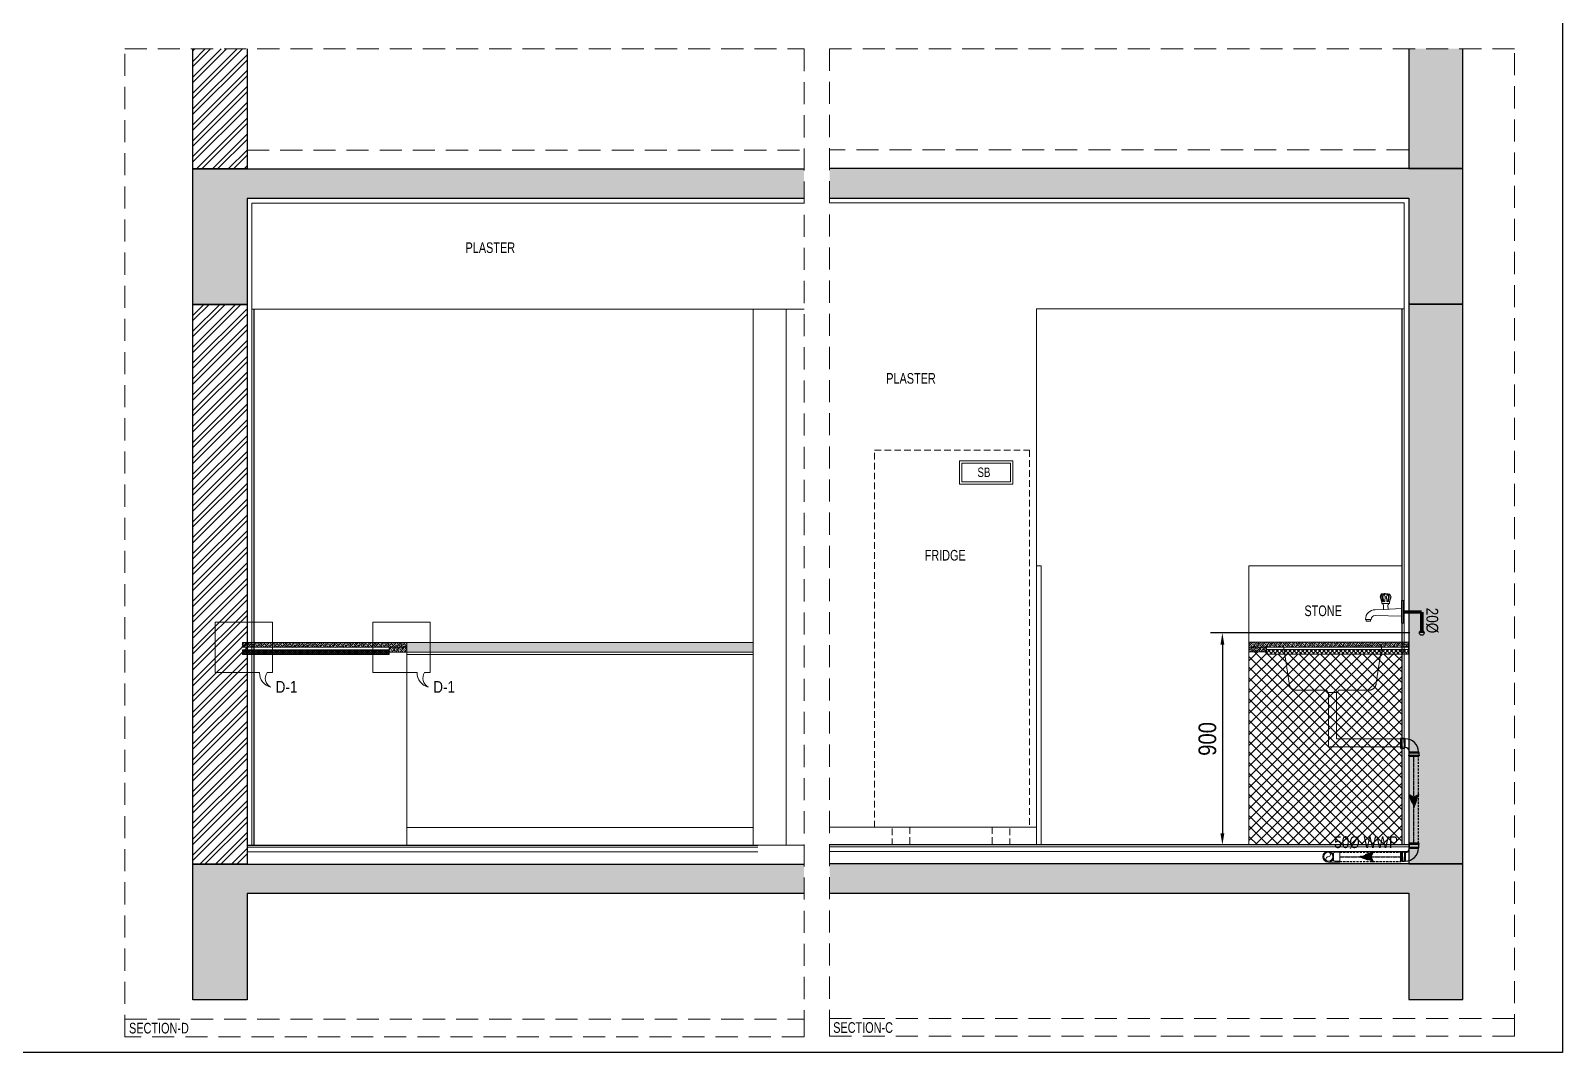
# Model space of a CAD drawing. Header units: inches. Extents: x 853900 to 962947, y 469960 to 560972.
# Drawn here: x 914928 to 921427, y 469960 to 474296 of the extents above; entities that cross this region are included whole.
import ezdxf
from ezdxf.enums import TextEntityAlignment as Align

# ---------------------------------------------------------------- set-up
doc = ezdxf.new("R2010")
doc.units = ezdxf.units.IN
doc.header["$LTSCALE"] = 750
for name, pattern in [('CENTER', [2, 1.25, -0.25, 0.25, -0.25]), ('Dash', [6, 3, -3]), ('DASHED2', [0.375, 0.25, -0.125]), ('HIDDEN', [0.375, 0.25, -0.125]), ('HIDDEN2', [0.1875, 0.125, -0.0625])]:
    doc.linetypes.add(name, pattern=pattern)
doc.layers.get('0').update_dxf_attribs({"color": 8})
doc.layers.get('Defpoints').update_dxf_attribs({"color": 8})
for name, color, linetype, lineweight in [('DOTTED LINE-MSA', 8, 'HIDDEN2', 13), ('E-ELECT. SB', 8, 'Continuous', 5), ('g-cent-sym', 8, 'Continuous', 15), ('g-dot', 8, 'HIDDEN', 9), ('g-ele-02', 8, 'Continuous', 9), ('g-ele-03', 8, 'Continuous', 5), ('g-ele-3', 8, 'Continuous', 0), ('g-ele03', 8, 'Continuous', 0), ('g-text', 8, 'Continuous', 9), ('P_WW PIPE', 4, 'Continuous', 9), ('PLASTER', 8, 'Continuous', 9), ('sec-ha05', 8, 'Continuous', 15), ('SHEET', 8, 'Continuous', 13), ('STONE', 8, 'Continuous', 18), ('WALL HATCH-MSA', 253, 'Continuous', 9), ('WALL-MSA', 8, 'Continuous', 30)]:
    doc.layers.add(name, color=color, linetype=linetype, lineweight=lineweight)
for name, color, linetype in [('FINISHES', 7, 'Continuous'), ('g-sol250', 8, 'Continuous'), ('P_DIM', 222, 'Continuous'), ('P_DOMESTIC GRAVITY PIPE', 3, 'Continuous'), ('P_SANITARY', 7, 'Continuous'), ('P_WASTE WATER PIPE', 4, 'DASHED2'), ('R.C.C HATCH-MSA', 253, 'Continuous'), ('R.C.C-MSA', 8, 'Continuous'), ('TILE SECTION', 8, 'Continuous')]:
    doc.layers.add(name, color=color, linetype=linetype)
doc.styles.add('ARIAL', font='swisscl.ttf')
doc.styles.add('arial unicode', font='swisscl.ttf', dxfattribs={"height": 45})
doc.styles.add('PLUMBING TEXT', font='ARIALN.TTF')
doc.styles.add('SWINS', font='swissc.ttf')
doc.dimstyles.new('PLUMBING DIM', dxfattribs={"dimscale": 50, "dimtxt": 1.5, "dimasz": 1, "dimexe": 1, "dimexo": 1, "dimgap": 0.5, "dimtad": 1, "dimdec": 1, "dimtxsty": 'PLUMBING TEXT', "dimcen": 1, "dimdle": 50, "dimclrd": 256, "dimclre": 256, "dimclrt": 256, "dimadec": 0, "dimazin": 0, "dimtfac": 1, "dimtdec": 1, "dimtmove": 0, "dimatfit": 3, "dimfxl": 50, "dimlwd": -1, "dimlwe": -1, "dimarcsym": 1})
pattern_1 = [(45, (-10129.93, -36828.304), (-33.6759605, 33.6759605), []), (45, (-10107.48, -36828.304), (-33.6759605, 33.6759605), [])]

# ---------------------------------------------------------------- blocks, each defined once
blk = doc.blocks.new('A$Ca343be7c')
at = {"layer": 'E-ELECT. SB'}
for points in [[(113.3, 100), (-113.3, 100), (-113.3, 0), (113.3, 0)], [(103.3, 90), (-103.3, 90), (-103.3, 10), (103.3, 10)]]:
    blk.add_lwpolyline(points, close=True, dxfattribs=at)
at = {"layer": 'E-ELECT. SB', "style": 'ARIAL'}
blk.add_text('SB', height=40, dxfattribs=at).set_placement((-36.4, 30.9))
blk = doc.blocks.new('WASTE WATER ARROW')
at = {"layer": 'P_WASTE WATER PIPE', "ltscale": 0.025}
blk.add_hatch(color=256, dxfattribs=at).paths.add_polyline_path([(481737.16, -256822.52), (481729.92, -256825.26), (481737.16, -256828), (481735.75, -256825.26)])
at = {"layer": 'P_WASTE WATER PIPE', "color": 7, "linetype": 'ByBlock', "ltscale": 0.025}
blk.add_lwpolyline([(481737.16, -256822.52), (481729.92, -256825.26), (481737.16, -256828), (481735.75, -256825.26)], close=True, dxfattribs=at)
blk = doc.blocks.new('806-015UP')
at = {"color": 0, "linetype": 'Continuous'}
for p, q in [((64, 29.5), (0, 29.5)), ((64, -29.5), (64, 29.5)), ((64, -29.5), (0, -29.5))]:
    blk.add_line(p, q, dxfattribs=at)
at = {"color": 8, "linetype": 'Continuous'}
for p, q in [((21.7, 20), (29.6, 20)), ((29, 17), (29, 5.4)), ((37, 25), (64, 25)), ((21.7, -20), (29.6, -20)), ((29, -5.4), (29, -17)), ((37, -25), (64, -25))]:
    blk.add_line(p, q, dxfattribs=at)
at = {"color": 0, "linetype": 'Continuous'}
blk.add_circle((0, 0), 29.5, dxfattribs=at)
at = {"color": 8, "linetype": 'Continuous'}
blk.add_circle((0, 0), 25, dxfattribs=at)
at = {"color": 0, "linetype": 'Continuous'}
for centre, start, end in [((0, 12.5), 90, 270), ((0, -12.5), 270, 90)]:
    blk.add_arc(centre, 12.5, start, end, dxfattribs=at)
at = {"color": 8, "linetype": 'Continuous'}
for centre, start, end in [((37, 17), 90, 180), ((37, -17), 180, 270)]:
    blk.add_arc(centre, 8, start, end, dxfattribs=at)
blk = doc.blocks.new('A$C16C118FA')
at = {"layer": 'FINISHES', "color": 7, "linetype": 'Continuous', "lineweight": 9}
for p, q in [((-186.8, 71.8), (-109.3, 68.5)), ((-129.3, 69.3), (-128.5, 85)), ((-109.3, 68.5), (-110.1, 85)), ((-109.3, 68.5), (-74.6, 66.9)), ((-186.8, 39.2), (-74.6, 42.9)), ((-33.2, 26.3), (-57.2, 26.3))]:
    blk.add_line(p, q, dxfattribs=at)
at = {"layer": 'FINISHES', "color": 7, "lineweight": 9}
for points in [[(-103.2, 93.3), (-103.2, 99.4), (-96, 121.6), (-100.3, 133.9), (-100.6, 134), (-101.2, 134), (-103.5, 134.4), (-107.2, 135), (-111.9, 135.4), (-117.4, 135.6), (-123.6, 135.3), (-130.2, 134.5), (-136.9, 133), (-142.4, 121.3), (-135.4, 101.2), (-135.4, 93.3), (-103.2, 93.3)], [(-140.4, 121.5), (-137.5, 130.1), (-137.1, 130.2), (-136.1, 130.3), (-135, 129.9), (-134.1, 128.5), (-134.4, 121.3), (-131.2, 104.7), (-131.2, 104.4), (-131.4, 104), (-131.8, 102.5), (-132.2, 101.9), (-132.9, 101.6), (-133.7, 101.8), (-134.7, 102.5), (-140.4, 121.5)], [(-100.4, 133.2), (-135.4, 133.2)], [(-131.6, 121.6), (-129.4, 129.9), (-128.9, 130.2), (-128, 130.8), (-126.7, 130.8), (-125.9, 130.3), (-125.3, 129.4), (-121.8, 121.5), (-123.8, 103.1), (-124.3, 102.5), (-125.3, 101.6), (-126.7, 101.3), (-127.4, 101.8), (-128, 102.7), (-131.6, 121.6)], [(-107.1, 121.6), (-109.3, 129.9), (-109.7, 130.2), (-110.7, 130.8), (-112, 130.8), (-112.8, 130.3), (-113.4, 129.4), (-116.8, 121.5), (-114.8, 103.1), (-114.4, 102.5), (-113.3, 101.6), (-111.9, 101.3), (-111.3, 101.8), (-110.6, 102.7), (-107.1, 121.6)], [(-98.3, 121.5), (-101.2, 130.1), (-101.5, 130.2), (-102.6, 130.3), (-103.7, 129.9), (-104.5, 128.5), (-104.3, 121.3), (-107.4, 104.7), (-107.4, 104.4), (-107.3, 104), (-106.9, 102.5), (-106.4, 101.9), (-105.7, 101.6), (-105, 101.8), (-104, 102.5), (-98.3, 121.5)], [(-141, 121.6), (-142.2, 121.6)], [(-131.8, 121.6), (-135.2, 121.6)], [(-116.8, 121.6), (-121.6, 121.6)], [(-104.5, 121.6), (-107.1, 121.6)], [(-96.1, 121.6), (-98.2, 121.6)]]:
    blk.add_lwpolyline(points, dxfattribs=at)
at = {"layer": 'FINISHES', "color": 7, "linetype": 'Continuous', "lineweight": 9}
for points in [[(-195.2, 106), (-186.8, 106), (-186.8, 9.6), (-195.2, 9.6)], [(-35.6, 26.3), (-55, 26.3), (-55, 19.2), (-35.6, 19.2)]]:
    blk.add_lwpolyline(points, close=True, dxfattribs=at)
at = {"layer": 'FINISHES', "color": 7, "lineweight": 9}
for centre, start, end in [((-139.5, 85), 0, 49.57903), ((-99.1, 85), 130.42097, 180)]:
    blk.add_arc(centre, 10.9, start, end, dxfattribs=at)
at = {"layer": 'FINISHES', "color": 7, "linetype": 'Continuous', "lineweight": 9}
for radius, start in [(41.5, 1.1467), (17.5, 2.72425)]:
    blk.add_arc((-74.6, 25.5), radius, start, 90, dxfattribs=at)
blk = doc.blocks.new('*D606')
at = {"layer": 'Defpoints', "color": 0}
for p in [(920830.8, 471740.3), (919984.8, 470840.3), (920026.4, 470840.3)]:
    blk.add_point(p, dxfattribs=at)
at = {"layer": 'P_DIM', "transparency": 16777216}
for p, q in [((920780.8, 471740.3), (919934.8, 471740.3)), ((919984.8, 471690.3), (919984.8, 470890.3)), ((919976.4, 470840.3), (919934.8, 470840.3))]:
    blk.add_line(p, q, dxfattribs=at)
for points in [[(919976.5, 471690.3), (919993.2, 471690.3), (919984.8, 471740.3)], [(919976.5, 470890.3), (919993.2, 470890.3), (919984.8, 470840.3)]]:
    blk.add_solid(points, dxfattribs=at)
at = {"layer": 'P_DIM', "transparency": 16777216, "insert": (919921.5, 471290.3), "char_height": 75, "attachment_point": 5, "rotation": 90, "style": 'PLUMBING TEXT'}
blk.add_mtext('900', dxfattribs=at)

msp = doc.modelspace()

# ---------------------------------------------------------------- hatches: boundary and pattern name
at = {"layer": 'g-sol250'}
h = msp.add_hatch(dxfattribs=at)
h.set_pattern_fill('ANSI33', color=46, scale=2, style=0)
h.set_pattern_definition([(45, (-35922054.008, 14484977.971), (-8.980256121, 8.980256121), []), (45, (-35922045.028, 14484977.971), (-8.980256121, 8.980256121), [6.35, -3.175])])
h.paths.add_polyline_path([(916524.75, 471678.99), (916449.75, 471678.99), (916449.75, 471658.99), (916524.75, 471658.99)])
h.paths.add_polyline_path([(916524.75, 471698.99), (915826.68, 471698.99), (915826.68, 471678.99), (916524.75, 471678.99)])
at = {"layer": 'g-sol250', "ltscale": 750}
h = msp.add_hatch(color=46, dxfattribs=at)
h.dxf.hatch_style = 1
h.paths.add_polyline_path([(917993.55, 471658.99), (916524.75, 471658.99), (916524.75, 471698.99), (917993.55, 471698.99)])
at = {"layer": 'g-sol250'}
h = msp.add_hatch(dxfattribs=at)
h.set_pattern_fill('ANSI33', color=46, scale=2, style=0)
h.set_pattern_definition([(45, (-32215401.025, 17583430.357), (-8.980256121, 8.980256121), []), (45, (-32215392.044, 17583430.357), (-8.980256121, 8.980256121), [6.35, -3.175])])
h.paths.add_polyline_path([(920774.97, 471700.28), (920599.45, 471700.28), (920591.45, 471700.28), (920097.45, 471700.28), (920097.45, 471680.28), (920774.97, 471680.28)])
h.paths.add_polyline_path([(920140.55, 471660.28), (920172.45, 471660.28), (920172.45, 471670.28), (920172.45, 471680.28), (920097.45, 471680.28), (920097.45, 471660.28), (920100.59, 471660.28), (920131.92, 471660.28)])
at = {"layer": 'R.C.C HATCH-MSA'}
h = msp.add_hatch(color=256, dxfattribs=at)
h.dxf.hatch_style = 1
h.paths.add_polyline_path([(920775.44, 474219.16), (921005.44, 474219.16), (921005.44, 473710.28), (920775.44, 473710.28)])
h = msp.add_hatch(color=256, dxfattribs=at)
h.dxf.hatch_style = 1
h.paths.add_polyline_path([(918209.71, 473708.99), (918209.71, 473583.99), (915846.75, 473583.99), (915846.75, 473133.99), (915616.75, 473133.99), (915616.75, 473708.99)])
h = msp.add_hatch(color=256, dxfattribs=at)
h.dxf.hatch_style = 1
h.paths.add_polyline_path([(918317.97, 473585.28), (918317.97, 473710.28), (921005.44, 473710.28), (921005.44, 473135.28), (920775.44, 473135.28), (920775.44, 473585.28)])
h = msp.add_hatch(color=256, dxfattribs=at)
h.dxf.hatch_style = 1
h.paths.add_polyline_path([(921005.44, 473135.28), (920775.44, 473135.28), (920775.44, 470736.28), (921005.44, 470736.28)])
h = msp.add_hatch(color=256, dxfattribs=at)
h.dxf.hatch_style = 1
h.paths.add_polyline_path([(918209.71, 470758.99), (918209.71, 470633.99), (915846.75, 470633.99), (915846.75, 470183.99), (915616.75, 470183.99), (915616.75, 470758.99)])
h = msp.add_hatch(color=256, dxfattribs=at)
h.dxf.hatch_style = 1
h.paths.add_polyline_path([(918317.97, 470635.28), (918317.97, 470760.28), (921005.44, 470760.28), (921005.44, 470185.28), (920775.44, 470185.28), (920775.44, 470635.28)])
at = {"layer": 'sec-ha05', "ltscale": 300}
h = msp.add_hatch(dxfattribs=at)
h.set_pattern_fill('ANSI37', color=256, scale=2, style=0)
h.set_pattern_definition([(45, (-35922004.008, 14484970.471), (-4.4901280605, 4.4901280605), []), (135, (-35922004.008, 14484970.471), (-4.4901280605, -4.4901280605), [])])
h.paths.add_polyline_path([(916449.75, 471668.99), (915826.68, 471668.99), (915826.68, 471648.99), (916449.75, 471648.99)])
at = {"layer": 'sec-ha05'}
h = msp.add_hatch(dxfattribs=at)
h.set_pattern_fill('ANSI37', color=256, scale=10, angle=180, style=0)
h.set_pattern_definition([(225, (7644.8, -4345.234), (22.4506403, -22.4506403), []), (315, (7644.8, -4345.234), (22.4506403, 22.4506403), [])])
h.paths.add_polyline_path([(920747.44, 471256.46), (920434.7, 471256.46), (920434.7, 471487.38, -0.2300472), (920431.24, 471490.04), (920427.62, 471497.28), (920297.73, 471497.28, -0.4142136), (920267.73, 471527.28), (920249.44, 471650.28), (920172.45, 471650.28), (920172.45, 471660.28), (920097.44, 471660.28), (920097.44, 470840.28), (920747.44, 470840.28)])
h.paths.add_polyline_path([(920747.44, 471650.28), (920655.8, 471650.28), (920637.51, 471527.28, -0.4142136), (920607.51, 471497.28), (920477.62, 471497.28), (920472.62, 471487.28), (920468.52, 471487.28), (920468.52, 471290.28), (920747.44, 471290.28)], flags=17)
h.paths.add_polyline_path([(920655.8, 471650.28), (920249.44, 471650.28), (920267.73, 471527.28, 0.4142136), (920297.73, 471497.28), (920427.62, 471497.28), (920431.24, 471490.04, 0.284079), (920435.71, 471487.28), (920469.53, 471487.28, 0.284079), (920474, 471490.04), (920477.62, 471497.28), (920607.51, 471497.28, 0.4142136), (920637.51, 471527.28)], flags=17)
h.paths.add_polyline_path([(920747.44, 471290.28), (920468.52, 471290.28), (920468.52, 471487.28), (920434.7, 471487.28), (920434.7, 471256.46), (920747.44, 471256.46)], flags=17)
at = {"layer": 'sec-ha05', "ltscale": 300}
h = msp.add_hatch(dxfattribs=at)
h.set_pattern_fill('ANSI37', color=256, scale=4, angle=180, style=0)
h.set_pattern_definition([(45, (-29405074.019, 17357948.727), (-8.980256121, 8.980256121), []), (135, (-29405074.019, 17357948.727), (-8.980256121, -8.980256121), [])])
h.paths.add_polyline_path([(920501.8, 471670.28), (920774.97, 471670.28), (920774.97, 471650.28), (920669.45, 471650.28), (920649.45, 471650.28), (920641.45, 471650.28), (920501.8, 471650.28)])
h.paths.add_polyline_path([(920501.8, 471650.28), (920172.45, 471650.28), (920172.45, 471670.28), (920501.8, 471670.28)])
h.paths.add_polyline_path([(920172.45, 471650.28), (920172.18, 471650.28), (920172.45, 471660.28), (920172.45, 471670.28)])
at = {"layer": 'WALL HATCH-MSA'}
h = msp.add_hatch(dxfattribs=at)
h.set_pattern_fill('ANSI32', color=256, scale=5)
h.set_pattern_definition(pattern_1)
h.paths.add_polyline_path([(915846.75, 474217.87), (915616.75, 474217.87), (915616.75, 473708.99), (915846.75, 473708.99)])
h = msp.add_hatch(dxfattribs=at)
h.set_pattern_fill('ANSI32', color=256, scale=5)
h.set_pattern_definition(pattern_1)
h.paths.add_polyline_path([(915616.75, 473133.99), (915846.75, 473133.99), (915846.75, 470758.99), (915616.75, 470758.99)])

# ---------------------------------------------------------------- linework, layer by layer
at = {"layer": 'Defpoints', "color": 14}
msp.add_lwpolyline([(921427.38, 469960.41), (906927.38, 469960.41), (906927.38, 482672.28), (921427.38, 482672.28)], close=True, dxfattribs=at)
at = {"layer": 'DOTTED LINE-MSA'}
for p, q in [((915846.75, 473788.99), (918209.71, 473788.99)), ((920775.44, 473790.28), (918317.97, 473790.28)), ((918113.55, 470838.99), (918209.71, 470838.99))]:
    msp.add_line(p, q, dxfattribs=at)
at = {"layer": 'g-cent-sym', "elevation": 0}
for points in [[(915711.1, 471572.31), (915711.1, 471785.81), (915954.53, 471785.81), (915954.53, 471572.31), (915931.39, 471572.31, 0.450664), (915946.59, 471510.49, -0.3674414), (915899.7, 471572.31)], [(916379.74, 471572.31), (916379.74, 471785.81), (916623.16, 471785.81), (916623.16, 471572.31), (916600.02, 471572.31, 0.450664), (916615.22, 471510.49, -0.3674414), (916568.33, 471572.31)]]:
    msp.add_lwpolyline(points, format="xyb", close=True, dxfattribs=at)
at = {"layer": 'g-dot', "ltscale": 0.15}
for points in [[(919166.24, 470915.28), (918508.64, 470915.28), (918508.64, 472515.28), (919166.24, 472515.28)], [(918583.64, 470915.28), (918658.64, 470915.28), (918658.64, 470840.28), (918583.64, 470840.28)], [(919083.64, 470915.28), (919008.64, 470915.28), (919008.64, 470840.28), (919083.64, 470840.28)]]:
    msp.add_lwpolyline(points, close=True, dxfattribs=at)
at = {"layer": 'g-ele-02', "ltscale": 250}
for points in [[(919195.44, 470840.28), (919195.44, 472024.28), (919215.44, 472024.28), (919215.44, 470840.28)], [(917993.55, 471658.99), (916524.75, 471658.99), (916524.75, 471698.99), (917993.55, 471698.99)]]:
    msp.add_lwpolyline(points, close=True, dxfattribs=at)
for points in [[(920747.45, 472024.28), (920097.44, 472024.28), (920097.38, 471700.28)], [(916524.75, 471648.99), (917993.55, 471648.99)]]:
    msp.add_lwpolyline(points, dxfattribs=at)
at = {"layer": 'g-ele-03', "linetype": 'Dash', "ltscale": 5}
for p, q in [((920267.73, 471527.28, 0), (920244.23, 471685.28, 0)), ((920637.51, 471527.28, 0), (920661.01, 471685.28, 0)), ((920427.62, 471497.28, 0), (920297.73, 471497.28, 0)), ((920431.24, 471490.04, 0), (920427.62, 471497.28, 0)), ((920469.53, 471487.28, 0), (920435.71, 471487.28, 0)), ((920474, 471490.04, 0), (920477.62, 471497.28, 0)), ((920607.51, 471497.28, 0), (920477.62, 471497.28, 0))]:
    msp.add_line(p, q, dxfattribs=at)
at = {"layer": 'g-ele-03'}
for p, q in [((920434.7, 471487.28, 0), (920434.7, 471256.46, 0)), ((920468.52, 471487.28, 0), (920468.52, 471290.28, 0)), ((920468.52, 471290.28, 0), (920752.51, 471290.28, 0)), ((920434.7, 471256.46, 0), (920752.51, 471256.46, 0))]:
    msp.add_line(p, q, dxfattribs=at)
at = {"layer": 'g-ele-03', "linetype": 'Dash', "ltscale": 5}
for centre, radius, start, end in [((920297.73, 471527.28, 0), 30, 180, 270), ((920607.51, 471527.28, 0), 30, 270, 0), ((920435.71, 471492.28, 0), 5, 206.565051, 270), ((920469.53, 471492.28, 0), 5, 270, 333.434949)]:
    msp.add_arc(centre, radius, start, end, dxfattribs=at)
at = {"layer": 'g-ele-3'}
for p, q in [((918209.71, 473113.99), (915866.75, 473113.99)), ((919195.44, 470915.28), (918317.97, 470915.28))]:
    msp.add_line(p, q, dxfattribs=at)
msp.add_lwpolyline([(920755.44, 473115.28), (919195.44, 473115.28), (919195.44, 470840.28)], dxfattribs=at)
at = {"layer": 'g-ele-3', "elevation": 0}
msp.add_lwpolyline([(916524.75, 471698.99), (916524.75, 470838.99)], dxfattribs=at)
at = {"layer": 'g-ele03'}
msp.add_lwpolyline([(918133.55, 470838.99), (917993.55, 470838.99), (917993.55, 473113.99), (918133.55, 473113.99)], close=True, dxfattribs=at)
for points in [[(920097.44, 471660.28), (920097.44, 470840.28)], [(917993.55, 470913.99), (916524.75, 470913.99)]]:
    msp.add_lwpolyline(points, dxfattribs=at)
at = {"layer": 'P_DOMESTIC GRAVITY PIPE', "const_width": 15}
for points in [[(920753.91, 471829.15), (920830.75, 471829.15)], [(920830.75, 471740.28), (920830.75, 471829.15)]]:
    msp.add_lwpolyline(points, dxfattribs=at)
at = {"layer": 'P_DOMESTIC GRAVITY PIPE'}
msp.add_circle((920830.75, 471740.28), 10, dxfattribs=at)
at = {"layer": 'P_WASTE WATER PIPE', "linetype": 'Continuous', "ltscale": 6}
for p, q in [((920739.94, 471292.83), (920739.93, 471251.32)), ((920741.31, 471292.83), (920739.94, 471292.83)), ((920741.31, 471251.32), (920741.31, 471292.83)), ((920756.84, 471292.83), (920744.51, 471292.83)), ((920744.51, 471251.44), (920744.51, 471292.83)), ((920761, 471291.07), (920756.84, 471292.83)), ((920756.85, 471251.44), (920756.84, 471292.83)), ((920761.01, 471253.58), (920761, 471291.07)), ((920739.93, 471251.32), (920741.31, 471251.32)), ((920744.51, 471251.44), (920756.85, 471251.44)), ((920756.85, 471251.44), (920761.01, 471253.58)), ((920776.67, 471217.05), (920776.67, 471218.44)), ((920776.67, 471218.44), (920818.18, 471218.44)), ((920818.18, 471217.06), (920776.67, 471217.05)), ((920776.67, 471217.05), (920818.18, 471217.06)), ((920776.79, 471231.5), (920778.93, 471235.66)), ((920776.79, 471221.64), (920776.79, 471231.5)), ((920776.79, 471231.5), (920818.18, 471231.49)), ((920776.79, 471221.64), (920818.18, 471221.64)), ((920778.93, 471235.66), (920816.42, 471235.66)), ((920816.42, 471235.66), (920818.18, 471231.49)), ((920818.18, 471231.49), (920818.18, 471221.64)), ((920818.18, 471218.44), (920818.18, 471217.06)), ((920742.41, 470769.69, 0), (920742.4, 470811.2, 0)), ((920742.4, 470811.2, 0), (920743.78, 470811.2, 0)), ((920742.4, 470811.2, 0), (920742.41, 470769.69, 0)), ((920743.78, 470811.2, 0), (920743.78, 470769.69, 0)), ((920746.98, 470811.09, 0), (920756.85, 470811.09, 0)), ((920746.98, 470811.09, 0), (920746.98, 470769.69, 0)), ((920756.85, 470811.09, 0), (920756.84, 470769.69, 0)), ((920756.85, 470811.09, 0), (920761.01, 470808.94, 0)), ((920761.01, 470808.94, 0), (920761, 470771.45, 0)), ((920818.18, 470847.93, 0), (920776.67, 470847.94, 0)), ((920776.67, 470847.94, 0), (920776.67, 470846.56, 0)), ((920776.67, 470846.56, 0), (920818.18, 470846.56, 0)), ((920776.79, 470843.36, 0), (920776.79, 470831.03, 0)), ((920776.79, 470843.36, 0), (920818.18, 470843.36, 0)), ((920776.79, 470831.03, 0), (920778.93, 470826.87, 0)), ((920776.79, 470831.03, 0), (920818.18, 470831.03, 0)), ((920778.93, 470826.87, 0), (920816.42, 470826.87, 0)), ((920816.42, 470826.87, 0), (920818.18, 470831.03, 0)), ((920818.18, 470846.56, 0), (920818.18, 470847.93, 0)), ((920818.18, 470831.03, 0), (920818.18, 470843.36, 0)), ((920743.78, 470769.69, 0), (920742.41, 470769.69, 0)), ((920756.84, 470769.69, 0), (920746.98, 470769.69, 0)), ((920761, 470771.45, 0), (920756.84, 470769.69, 0))]:
    msp.add_line(p, q, dxfattribs=at)
at = {"layer": 'P_WASTE WATER PIPE', "ltscale": 0.05}
for points in [[(920777.43, 470846.56), (920777.43, 471217.06)], [(920817.43, 470846.56), (920817.43, 471217.06)]]:
    msp.add_lwpolyline(points, dxfattribs=at)
at = {"layer": 'P_WASTE WATER PIPE', "color": 252, "linetype": 'CENTER', "ltscale": 0.005}
msp.add_lwpolyline([(920797.42, 470846.56), (920797.42, 471217.06)], dxfattribs=at)
at = {"layer": 'P_WASTE WATER PIPE', "ltscale": 0.05, "elevation": 0}
for points in [[(920483.25, 470810.44), (920742.41, 470810.44)], [(920483.25, 470770.45), (920742.41, 470770.45)]]:
    msp.add_lwpolyline(points, dxfattribs=at)
at = {"layer": 'P_WASTE WATER PIPE', "color": 252, "linetype": 'CENTER', "ltscale": 0.005, "elevation": 0}
msp.add_lwpolyline([(920483.25, 470790.45), (920742.41, 470790.45)], dxfattribs=at)
at = {"layer": 'P_WASTE WATER PIPE', "linetype": 'Continuous', "ltscale": 6}
for centre, radius, start, end in [((920761, 471235.66), 55.42, 360, 90), ((920761.01, 471235.66), 17.92, 360, 90), ((920761, 470826.87, 0), 55.42, 270, 360), ((920761.01, 470826.87, 0), 17.92, 270, 360)]:
    msp.add_arc(centre, radius, start, end, dxfattribs=at)
for centre, major_axis, start_param, end_param in [((920742.91, 471292.79), (-1.13, -1.13), 2.3810652, 5.4729165), ((920742.91, 471251.48), (-1.13, -1.13), 5.5968468, 8.6133028), ((920776.83, 470844.96, 0), (-1.13, 1.13), 5.5968468, 8.6133028), ((920818.14, 470844.96, 0), (-1.13, 1.13), 2.3810652, 5.4729165)]:
    msp.add_ellipse(centre, major_axis=major_axis, ratio=1, start_param=start_param, end_param=end_param, dxfattribs=at)
at = {"layer": 'P_WASTE WATER PIPE', "linetype": 'Continuous', "ltscale": 6, "extrusion": (0, 0, -1)}
for centre, major_axis, start_param, end_param in [((920776.83, 471220.03), (-1.13, -1.13), -0.6863386, 2.3301175), ((920818.14, 471220.04), (-1.13, -1.13), 2.3810652, 5.4729165), ((920745.38, 470811.04, 0), (-1.13, 1.13), -0.6863386, 2.3301175)]:
    msp.add_ellipse(centre, major_axis=major_axis, ratio=1, start_param=start_param, end_param=end_param, dxfattribs=at)
at = {"layer": 'PLASTER'}
for p, q in [((915846.75, 470830.99), (918013.55, 470830.99)), ((915846.75, 470810.99), (918013.55, 470810.99)), ((920775.44, 470832.28), (918317.97, 470832.28)), ((920775.44, 470812.28), (918317.97, 470812.28))]:
    msp.add_line(p, q, dxfattribs=at)
for points in [[(915866.75, 470838.99), (915866.75, 473133.99), (915866.75, 473563.99), (918209.71, 473563.99)], [(918317.97, 473565.28), (920755.44, 473565.28), (920755.44, 473135.28), (920755.44, 470840.28)]]:
    msp.add_lwpolyline(points, dxfattribs=at)
at = {"layer": 'R.C.C-MSA'}
for points in [[(920775.44, 474219.16), (920775.44, 473710.28), (921005.44, 473710.28), (921005.44, 474219.16)], [(918209.71, 473583.99), (915846.75, 473583.99), (915846.75, 473133.99), (915616.75, 473133.99), (915616.75, 473708.99), (915846.75, 473708.99), (918209.71, 473708.99)], [(918317.97, 473585.28), (920775.44, 473585.28), (920775.44, 473135.28), (921005.44, 473135.28), (921005.44, 473710.28), (920775.44, 473710.28), (918317.97, 473710.28)], [(918209.71, 470633.99), (915846.75, 470633.99), (915846.75, 470183.99), (915616.75, 470183.99), (915616.75, 470758.99), (915846.75, 470758.99), (918209.71, 470758.99)], [(918317.97, 470635.28), (920775.44, 470635.28), (920775.44, 470185.28), (921005.44, 470185.28), (921005.44, 470760.28), (920775.44, 470760.28), (918317.97, 470760.28)]]:
    msp.add_lwpolyline(points, dxfattribs=at)
msp.add_lwpolyline([(921005.44, 473135.28), (920775.44, 473135.28), (920775.44, 470760.28), (921005.44, 470760.28)], close=True, dxfattribs=at)
at = {"layer": 'SHEET', "linetype": 'HIDDEN', "ltscale": 0.5}
for points in [[(915327.35, 474217.87), (918209.71, 474217.87), (918209.71, 470025.66), (915327.35, 470025.66)], [(921224.28, 474219.16), (918317.97, 474219.16), (918317.97, 470028.47), (921224.28, 470028.47)], [(918209.71, 470025.66), (915327.35, 470025.66), (915327.35, 470100.66), (918209.71, 470100.66)], [(918317.97, 470028.47), (921224.28, 470028.47), (921224.28, 470103.47), (918317.97, 470103.47)]]:
    msp.add_lwpolyline(points, close=True, dxfattribs=at)
at = {"layer": 'STONE'}
for q in [(920774.97, 471670.28, 0), (920172.45, 471650.28, 0), (920172.45, 471650.28, 0)]:
    msp.add_line((920172.45, 471670.28, 0), q, dxfattribs=at)
at = {"layer": 'STONE', "color": 7, "linetype": 'Continuous', "ltscale": 750, "elevation": 0}
for points in [[(916524.75, 471698.99), (915826.68, 471698.99), (915826.68, 471678.99), (916524.75, 471678.99)], [(916449.75, 471668.99), (915826.68, 471668.99), (915826.68, 471648.99), (916449.75, 471648.99)], [(915846.68, 471678.99), (916449.75, 471678.99), (916449.75, 471668.99), (915846.68, 471668.99)], [(916524.75, 471678.99), (916449.75, 471678.99), (916449.75, 471658.99), (916524.75, 471658.99)]]:
    msp.add_lwpolyline(points, close=True, dxfattribs=at)
at = {"layer": 'STONE', "color": 7, "elevation": 0}
for points in [[(920774.97, 471700.28), (920097.44, 471700.28), (920097.44, 471680.28), (920774.97, 471680.28)], [(920097.44, 471680.28), (920172.45, 471680.28), (920172.45, 471660.28), (920097.44, 471660.28)]]:
    msp.add_lwpolyline(points, close=True, dxfattribs=at)
msp.add_lwpolyline([(920669.45, 471700.28), (920774.97, 471700.28), (920774.97, 471650.28), (920172.45, 471650.28)], dxfattribs=at)
at = {"layer": 'TILE SECTION', "ltscale": 500}
for p, q in [((915846.75, 470838.99), (918013.55, 470838.99)), ((920775.44, 470840.28), (918317.97, 470840.28))]:
    msp.add_line(p, q, dxfattribs=at)
at = {"layer": 'TILE SECTION', "ltscale": 0.01}
msp.add_lwpolyline([(915874.75, 473113.99), (915874.75, 470838.99)], dxfattribs=at)
at = {"layer": 'TILE SECTION', "ltscale": 0.01, "elevation": 0}
msp.add_lwpolyline([(920747.44, 470840.28), (920747.44, 473115.28)], dxfattribs=at)
at = {"layer": 'WALL-MSA'}
msp.add_lwpolyline([(915846.75, 474217.87), (915846.75, 473708.99), (915616.75, 473708.99), (915616.75, 474217.87)], dxfattribs=at)
msp.add_lwpolyline([(915616.75, 473133.99), (915846.75, 473133.99), (915846.75, 470758.99), (915616.75, 470758.99)], close=True, dxfattribs=at)

# ---------------------------------------------------------------- block references
at = {"layer": 'E-ELECT. SB'}
msp.add_blockref('A$Ca343be7c', (918982.11, 472370.84), dxfattribs=at)
at = {"layer": 'P_SANITARY', "xscale": -1}
msp.add_blockref('A$C16C118FA', (920558.72, 471771.39), dxfattribs=at)
at = {"layer": 'P_WASTE WATER PIPE', "color": 7, "xscale": 7.830534526796421, "yscale": 7.830534526796421, "zscale": 7.830534526796421, "rotation": 90.00000000099367}
msp.add_blockref('WASTE WATER ARROW', (-1090281.64, -3301204.5), dxfattribs=at)
at = {"layer": 'P_WASTE WATER PIPE', "color": 7, "xscale": 7.830534526796421, "yscale": 7.830534526796421, "zscale": 7.830534526796421}
msp.add_blockref('WASTE WATER ARROW', (-2851634.06, 2481869.52, 0), dxfattribs=at)
at = {"layer": 'P_WW PIPE', "xscale": -0.77, "yscale": 0.77, "zscale": 0.77, "rotation": 180}
msp.add_blockref('806-015UP', (920433.97, 470790.45, 0), dxfattribs=at)

# ---------------------------------------------------------------- texts
at = {"layer": 'g-cent-sym', "style": 'SWINS'}
for p in [(915967.97, 471486.17, 0), (916636.6, 471486.17, 0)]:
    msp.add_text('D-1', height=50, dxfattribs=at).set_placement(p)
at = {"layer": 'g-text', "style": 'arial unicode'}
for p in [(916773.48, 473374.75, 0), (918558.48, 472820.23, 0)]:
    msp.add_text('PLASTER', height=45, dxfattribs=at).set_placement(p, align=Align.MIDDLE_LEFT)
for s, p in [('FRIDGE', (918895.96, 472069.7, 0)), ('STONE', (920491.8, 471834.05, 0))]:
    msp.add_text(s, height=45, dxfattribs=at).set_placement(p, align=Align.MIDDLE_RIGHT)
for s, p in [('SECTION-C', (918333.53, 470043.28)), ('SECTION-D', (915345.72, 470040.73))]:
    msp.add_text(s, height=45, dxfattribs=at).set_placement(p)
at = {"layer": 'P_DOMESTIC GRAVITY PIPE', "style": 'PLUMBING TEXT'}
msp.add_text('20%%C', height=50, rotation=270, dxfattribs=at).set_placement((920850.47, 471846.88, 0))
at = {"layer": 'P_WW PIPE', "lineweight": 30, "insert": (920459.5, 470877.26, 0), "char_height": 50, "width": 623.9432, "attachment_point": 1, "style": 'PLUMBING TEXT'}
msp.add_mtext('50Ø WWP', dxfattribs=at)

# ---------------------------------------------------------------- dimensions: what is measured, and where the dimension line sits
at = {"layer": 'P_DIM'}
dim = msp.add_linear_dim(base=(919984.83, 470840.28), p1=(920830.75, 471740.28), p2=(920026.39, 470840.28), angle=90, dimstyle='PLUMBING DIM', dxfattribs=at)
dim.commit()
dim.dimension.update_dxf_attribs({"geometry": '*D606', "text_midpoint": (919921.54, 471290.28)})

doc.saveas('drawing.dxf')
